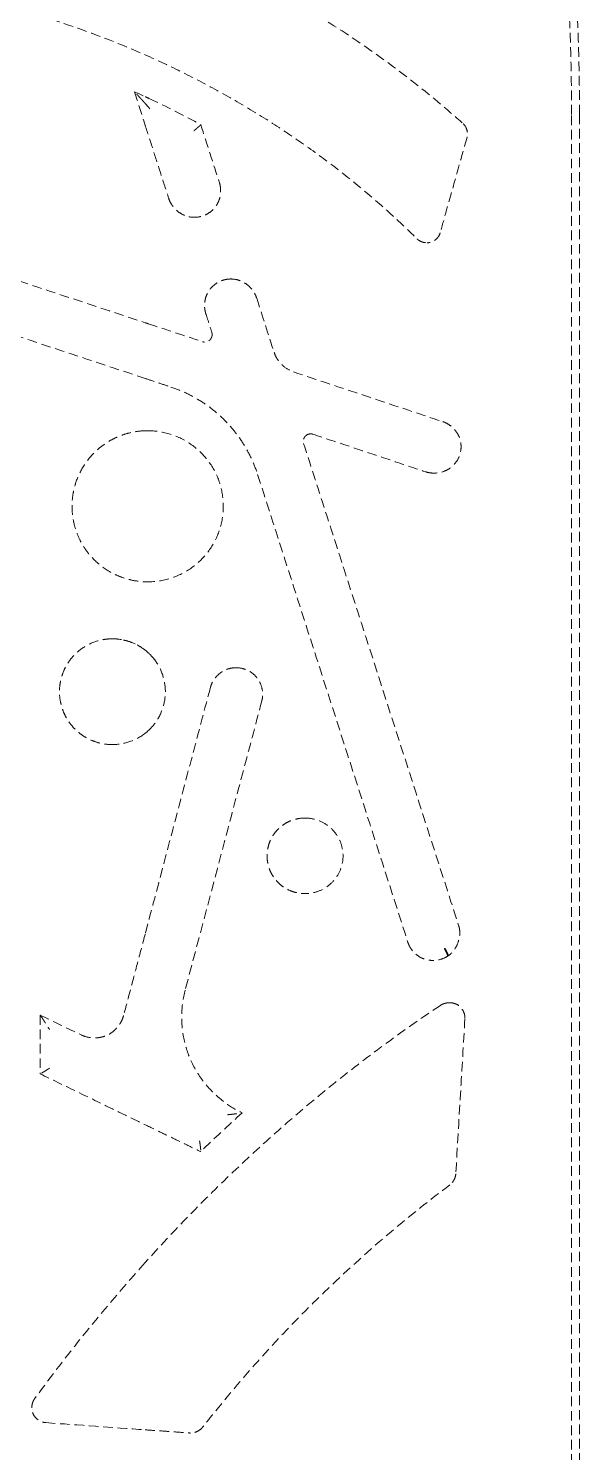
# Model space of a CAD drawing. Header units: millimetres. Extents: x -4151 to 3726, y -2931 to 1353.
# Drawn here: x 675.8 to 748.8, y -227.9 to -39.4 of the extents above; entities that cross this region are included whole.
import ezdxf

# ---------------------------------------------------------------- set-up
doc = ezdxf.new("R2010")
doc.units = ezdxf.units.MM
doc.linetypes.add('HIDDEN', pattern=[1.905, 1.27, -0.635])
doc.layers.add('DIKOM_ОБЪЕКТ', color=7, linetype='Continuous')

msp = doc.modelspace()

# ---------------------------------------------------------------- linework, layer by layer
at = {"layer": 'DIKOM_ОБЪЕКТ', "color": 7, "linetype": 'HIDDEN', "lineweight": 15, "extrusion": (1, -3.44509e-16, -2.22045e-16)}
for p, q in [((697.806, -64.415), (697.787, -64.415)), ((728.576, -67.781), (728.561, -67.781)), ((702.608, -72.577), (702.633, -72.577)), ((691.603, -92.655), (691.614, -92.655)), ((729.542, -98.262), (729.482, -98.262)), ((691.613, -112.655), (691.602, -112.655)), ((703.299, -124.023), (703.305, -124.023)), ((686.95, -134.194), (686.941, -134.194)), ((729.384, -162.753), (729.324, -162.753)), ((731.529, -168.358), (731.591, -168.358))]:
    msp.add_line(p, q, dxfattribs=at)
at = {"layer": 'DIKOM_ОБЪЕКТ', "color": 7, "linetype": 'HIDDEN', "lineweight": 15}
for points, weights in [([(744.486, -0.226), (747.345, -16.944), (748.78, -33.844), (748.78, -50.805)], [1, 0.997609924387, 0.997609924387, 1]), ([(698.862, -80.875), (698.862, -80.875), (698.862, -80.875), (698.862, -80.875)], [1.16264754725, 1.16264421914, 1.16264089108, 1.16263756308]), ([(710.911, -84.875), (710.911, -84.875), (710.911, -84.875), (710.911, -84.875)], [1.155037403, 1.15503839019, 1.15503937738, 1.15504036458]), ([(712.458, -143.915), (712.458, -143.915), (712.458, -143.915), (712.458, -143.915)], [1.1703396912, 1.17033824872, 1.17033680624, 1.17033536378]), ([(730.884, -161.205), (731.214, -161.747), (731.379, -162.159), (731.284, -162.219)], [1.17191664845, 0.960147294271, 0.944023299807, 1.12354466506]), ([(730.965, -161.155), (731.329, -161.753), (731.485, -162.175), (731.341, -162.175)], [1.17281243336, 0.942993337463, 0.942397404848, 1.17102463551]), ([(704.023, -182.884), (704.023, -182.884), (704.023, -182.884), (704.023, -182.884)], [1.15450155813, 1.1545031786, 1.15450479908, 1.15450641957])]:
    msp.add_rational_spline(points, weights, degree=3, dxfattribs=at)
for points, knots in [([(747.728, -50.805), (747.728, -48.453), (747.7, -46.099), (747.617, -42.565), (747.565, -40.798), (747.486, -38.736), (747.449, -37.852), (747.423, -37.262), (747.409, -36.965), (747.175, -31.991), (746.843, -27.288), (746.396, -22.57)], [0, 0, 0, 0, 0.25, 0.25, 0.375, 0.4375, 0.46875, 0.46875, 0.5, 0.5, 1, 1, 1, 1]), ([(691.724, -26.612), (694.833, -27.817), (697.9, -29.134), (703.915, -31.984), (706.87, -33.517), (712.707, -36.81), (715.59, -38.581), (721.207, -42.324), (723.947, -44.297), (728.923, -48.178), (731.182, -50.066), (733.372, -52.024)], [0, 0, 0, 0, 10.0079915, 10.0079915, 20.0132139, 20.0132139, 30.209395, 30.209395, 40.4155968, 40.4155968, 49.3394468, 49.3394468, 49.3394468, 49.3394468]), ([(648.862, -32.418), (649.12, -32.438), (652.969, -32.737), (660.586, -33.661), (671.461, -35.934), (681.934, -39.084), (688.246, -41.582), (691.28, -42.92)], [0.18561298, 0.18561298, 0.18561298, 0.18561298, 0.2, 0.4, 0.6, 0.8, 1, 1, 1, 1]), ([(689.86, -47.805), (689.86, -47.805), (689.86, -47.805), (689.86, -47.805), (689.86, -47.805)], [0.99986144129, 0.99986144129, 0.99986144129, 0.99986144129, 0.99995931066, 1, 1, 1, 1]), ([(691.04, -49.076), (690.958, -48.983), (690.882, -48.899), (690.778, -48.783), (690.744, -48.746), (690.697, -48.694), (690.674, -48.668), (690.649, -48.64), (690.638, -48.628), (690.631, -48.62), (690.628, -48.617), (690.554, -48.535), (690.489, -48.464), (690.401, -48.367), (690.358, -48.32), (690.312, -48.27), (690.293, -48.249), (690.28, -48.236), (690.275, -48.23), (690.21, -48.159), (690.159, -48.103), (690.091, -48.031), (690.07, -48.008), (690.041, -47.977), (690.027, -47.963), (690.014, -47.949), (690.006, -47.94), (690.002, -47.936), (689.978, -47.911), (689.961, -47.893), (689.939, -47.87), (689.932, -47.863), (689.92, -47.85), (689.914, -47.845), (689.886, -47.816), (689.873, -47.805), (689.87, -47.805)], [0, 0, 0, 0, 0.125, 0.125, 0.1875, 0.1875, 0.21875, 0.234375, 0.2421875, 0.2421875, 0.25, 0.25, 0.375, 0.375, 0.4375, 0.46875, 0.484375, 0.484375, 0.5, 0.5, 0.625, 0.625, 0.6875, 0.6875, 0.71875, 0.734375, 0.734375, 0.75, 0.75, 0.8125, 0.8125, 0.84375, 0.84375, 0.875, 0.875, 1, 1, 1, 1]), ([(691.04, -49.076), (691.068, -49.106), (691.098, -49.14), (691.147, -49.195), (691.173, -49.224), (691.205, -49.26), (691.221, -49.278), (691.229, -49.287), (691.233, -49.291), (691.235, -49.294), (691.237, -49.296), (691.247, -49.307), (691.317, -49.386), (691.446, -49.531)], [0, 0, 0, 0, 0.25, 0.25, 0.375, 0.4375, 0.46875, 0.484375, 0.4921875, 0.4921875, 0.5, 0.5, 1, 1, 1, 1]), ([(691.28, -52.219), (691.628, -53.301), (692.322, -55.459), (693.359, -58.681), (694.047, -60.819), (694.39, -61.885)], [0.00000672, 0.00000672, 0.00000672, 0.00000672, 0.33333333, 0.66666667, 1, 1, 1, 1]), ([(697.712, -52.979), (697.738, -52.958), (697.768, -52.933), (697.818, -52.891), (697.836, -52.876), (697.864, -52.853), (697.878, -52.841), (697.893, -52.828), (697.903, -52.82), (697.907, -52.817), (697.965, -52.768), (698.006, -52.732), (698.052, -52.693), (698.065, -52.681), (698.081, -52.668), (698.088, -52.662), (698.095, -52.657), (698.097, -52.655), (698.099, -52.653), (698.098, -52.654), (698.168, -52.594), (698.227, -52.542), (698.304, -52.474), (698.328, -52.453), (698.36, -52.425), (698.375, -52.411), (698.389, -52.399), (698.399, -52.39), (698.402, -52.387), (698.45, -52.344), (698.487, -52.31), (698.532, -52.267), (698.546, -52.254), (698.57, -52.231), (698.58, -52.221), (698.623, -52.176), (698.637, -52.158), (698.632, -52.155)], [0, 0, 0, 0, 0.0625, 0.0625, 0.09375, 0.09375, 0.109375, 0.1171875, 0.1171875, 0.125, 0.125, 0.1875, 0.1875, 0.21875, 0.21875, 0.234375, 0.2421875, 0.24609375, 0.24609375, 0.25, 0.25, 0.375, 0.375, 0.4375, 0.4375, 0.46875, 0.484375, 0.484375, 0.5, 0.5, 0.625, 0.625, 0.6875, 0.6875, 0.75, 0.75, 0.97748204, 0.97748204, 0.97748204, 0.97748204]), ([(733.372, -52.024), (733.478, -52.118), (733.57, -52.23), (733.737, -52.491), (733.807, -52.647), (733.92, -53.006), (733.953, -53.218), (733.947, -53.557), (733.93, -53.689), (733.894, -53.815)], [0.0000397, 0.0000397, 0.0000397, 0.0000397, 0.4258335, 0.4258335, 0.930636, 0.930636, 1.5558929, 1.5558929, 1.9491004, 1.9491004, 1.9491004, 1.9491004]), ([(733.894, -53.815), (732.991, -57.018), (732.089, -60.221), (730.9, -64.446), (730.613, -65.468), (730.325, -66.489)], [0, 0, 0, 0, 10.0000162, 10.0000162, 13.1873244, 13.1873244, 13.1873244, 13.1873244]), ([(701.117, -59.845), (701.215, -60.151), (701.266, -60.476), (701.283, -61.155), (701.24, -61.517), (701.043, -62.247), (700.872, -62.619), (700.434, -63.238), (700.175, -63.502), (699.592, -63.938), (699.259, -64.115), (698.557, -64.353), (698.18, -64.415), (697.808, -64.415)], [0, 0, 0, 0, 0.964434, 0.964434, 2.037617, 2.037617, 3.2313851, 3.2313851, 4.3131687, 4.3131687, 5.4188752, 5.4188752, 6.5364503, 6.5364503, 6.5364503, 6.5364503]), ([(694.39, -61.885), (694.445, -62.055), (694.579, -62.379), (694.858, -62.847), (695.22, -63.293), (695.792, -63.816), (696.648, -64.289), (697.406, -64.414), (697.784, -64.415), (697.787, -64.415)], [0, 0, 0, 0, 0.05, 0.1, 0.15, 0.2, 0.3, 0.4, 0.40072075, 0.40072075, 0.40072075, 0.40072075]), ([(656.483, -66.829), (659.647, -67.878), (662.81, -68.927), (674.415, -72.773), (682.855, -75.569), (691.291, -78.366)], [0, 0, 0, 0, 10.0000677, 10.0000677, 36.6784794, 36.6784794, 36.6784794, 36.6784794]), ([(727.27, -67.265), (727.34, -67.334), (727.489, -67.455), (727.746, -67.603), (728.035, -67.713), (728.31, -67.77), (728.488, -67.781), (728.561, -67.781)], [0, 0, 0, 0, 0.08333333, 0.16666667, 0.25, 0.33333333, 0.39054868, 0.39054868, 0.39054868, 0.39054868]), ([(730.325, -66.489), (730.283, -66.638), (730.216, -66.782), (730.042, -67.062), (729.927, -67.197), (729.649, -67.449), (729.477, -67.564), (729.112, -67.721), (728.915, -67.767), (728.682, -67.781), (728.645, -67.781), (728.607, -67.781)], [0, 0, 0, 0, 0.4658718, 0.4658718, 0.9895915, 0.9895915, 1.5939123, 1.5939123, 2.1831333, 2.1831333, 2.296082, 2.296082, 2.296082, 2.296082]), ([(648.624, -71.585), (651.24, -72.453), (659.657, -75.245), (673.876, -79.963), (685.479, -83.814), (691.28, -85.739)], [0.18302657, 0.18302657, 0.18302657, 0.18302657, 0.33333333, 0.66666667, 1, 1, 1, 1]), ([(702.608, -72.577), (702.445, -72.577), (702.098, -72.602), (701.579, -72.721), (701.069, -72.93), (700.598, -73.215), (700.169, -73.574), (699.804, -73.996), (699.517, -74.465), (699.305, -74.973), (699.172, -75.513), (699.126, -76.067), (699.169, -76.611), (699.252, -76.966), (699.31, -77.145)], [0.40586895, 0.40586895, 0.40586895, 0.40586895, 0.45, 0.5, 0.55, 0.6, 0.65, 0.7, 0.75, 0.8, 0.85, 0.9, 0.95, 1, 1, 1, 1]), ([(702.634, -72.577), (703.008, -72.577), (703.386, -72.639), (704.084, -72.878), (704.413, -73.053), (705.006, -73.494), (705.275, -73.766), (705.734, -74.384), (705.924, -74.741), (706.045, -75.116)], [0, 0, 0, 0, 1.1232721, 1.1232721, 2.2153601, 2.2153601, 3.3421504, 3.3421504, 4.5249784, 4.5249784, 4.5249784, 4.5249784]), ([(700.1, -79.625), (700.111, -79.658), (700.127, -79.722), (700.141, -79.824), (700.145, -79.927), (700.138, -80.032), (700.12, -80.14), (700.09, -80.249), (700.049, -80.355), (699.981, -80.487), (699.867, -80.638), (699.716, -80.754), (699.584, -80.824), (699.478, -80.866), (699.367, -80.896), (699.258, -80.915), (699.185, -80.92), (699.148, -80.92), (699.146, -80.92)], [0, 0, 0, 0, 0.05, 0.1, 0.15, 0.2, 0.25, 0.3, 0.35, 0.4, 0.5, 0.6, 0.65, 0.7, 0.75, 0.8, 0.85, 0.8524063, 0.8524063, 0.8524063, 0.8524063]), ([(708.359, -82.306), (708.469, -82.646), (708.635, -82.971), (709.064, -83.598), (709.34, -83.9), (710.021, -84.468), (710.453, -84.723), (710.911, -84.875)], [0, 0, 0, 0, 1.0730372, 1.0730372, 2.2850199, 2.2850199, 3.7488576, 3.7488576, 3.7488576, 3.7488576]), ([(710.911, -84.875), (714.054, -85.922), (717.192, -86.966), (723.788, -89.159), (727.243, -90.316), (730.685, -91.457)], [0, 0, 0, 0, 10.0018363, 10.0018363, 21.0879876, 21.0879876, 21.0879876, 21.0879876]), ([(730.685, -91.457), (730.999, -91.561), (731.299, -91.716), (731.871, -92.116), (732.144, -92.373), (732.619, -92.978), (732.816, -93.342), (733.046, -94.065), (733.1, -94.428), (733.096, -95.146), (733.038, -95.512), (732.811, -96.205), (732.637, -96.54), (732.201, -97.134), (731.933, -97.4), (731.331, -97.829), (730.989, -97.995), (730.283, -98.208), (729.912, -98.262), (729.544, -98.262)], [0.0000148, 0.0000148, 0.0000148, 0.0000148, 0.9989047, 0.9989047, 2.1074798, 2.1074798, 3.3138223, 3.3138223, 4.385862, 4.385862, 5.4704383, 5.4704383, 6.5754952, 6.5754952, 7.6877579, 7.6877579, 8.8057651, 8.8057651, 9.9192058, 9.9192058, 9.9192058, 9.9192058]), ([(691.28, -92.66), (690.865, -92.673), (690.057, -92.751), (688.855, -93.013), (687.676, -93.425), (686.564, -93.981), (685.53, -94.674), (684.278, -95.758), (682.985, -97.373), (682.143, -99.225), (681.742, -100.838), (681.589, -102.091), (681.599, -103.39), (681.782, -104.693), (682.142, -105.998), (682.676, -107.243), (683.368, -108.39), (684.486, -109.779), (685.86, -110.929), (687.416, -111.771), (688.664, -112.242), (689.955, -112.545), (690.828, -112.634), (691.28, -112.649)], [0, 0, 0, 0, 0.0416667, 0.0833333, 0.125, 0.1666667, 0.2083333, 0.25, 0.3333333, 0.4166667, 0.4583333, 0.5, 0.5416667, 0.5833333, 0.625, 0.6666667, 0.7083333, 0.75, 0.8333333, 0.875, 0.9166667, 0.9583333, 1, 1, 1, 1]), ([(691.615, -92.655), (692.555, -92.655), (693.504, -92.792), (695.318, -93.315), (696.2, -93.711), (697.79, -94.727), (698.516, -95.351), (699.764, -96.767), (700.296, -97.576), (701.091, -99.289), (701.366, -100.207), (701.654, -102.07), (701.665, -103.036), (701.414, -104.905), (701.157, -105.827), (700.399, -107.554), (699.886, -108.372), (698.67, -109.809), (697.959, -110.446), (696.392, -111.495), (695.518, -111.911), (693.647, -112.494), (692.626, -112.655), (691.614, -112.655)], [0, 0, 0, 0, 2.8224665, 2.8224665, 5.6680822, 5.6680822, 8.4872398, 8.4872398, 11.3350625, 11.3350625, 14.1538995, 14.1538995, 16.9926175, 16.9926175, 19.810625, 19.810625, 22.6507921, 22.6507921, 25.4623496, 25.4623496, 28.3112373, 28.3112373, 31.3462132, 31.3462132, 31.3462132, 31.3462132]), ([(713.214, -93.069), (713.1, -93.069), (712.984, -93.089), (712.764, -93.162), (712.657, -93.219), (712.482, -93.362), (712.411, -93.448), (712.309, -93.624), (712.272, -93.714), (712.221, -93.912), (712.209, -94.023), (712.219, -94.212), (712.232, -94.292), (712.257, -94.367)], [0, 0, 0, 0, 0.3551688, 0.3551688, 0.7179706, 0.7179706, 1.0484626, 1.0484626, 1.334738, 1.334738, 1.662925, 1.662925, 1.901646, 1.901646, 1.901646, 1.901646]), ([(713.195, -93.069), (713.218, -93.07), (713.312, -93.075), (713.402, -93.092), (713.472, -93.115)], [0.86702485, 0.86702485, 0.86702485, 0.86702485, 0.90039292, 1, 1, 1, 1]), ([(713.472, -93.115), (715.141, -93.671), (718.473, -94.782), (723.453, -96.442), (726.76, -97.545), (728.41, -98.095)], [0, 0, 0, 0, 0.3332523, 0.6666261, 1, 1, 1, 1]), ([(712.257, -94.367), (713.277, -97.538), (714.297, -100.709), (718.378, -113.391), (721.438, -122.9), (727.265, -141.011), (730.033, -149.613), (732.801, -158.212)], [0, 0, 0, 0, 10.0000206, 10.0000206, 40.0005872, 40.0005872, 67.1569149, 67.1569149, 67.1569149, 67.1569149]), ([(728.41, -98.095), (728.572, -98.148), (728.898, -98.227), (729.263, -98.261), (729.462, -98.262), (729.482, -98.262)], [0, 0, 0, 0, 0.05, 0.1, 0.10553723, 0.10553723, 0.10553723, 0.10553723]), ([(686.94, -120.195), (686.759, -120.195), (686.226, -120.216), (684.999, -120.407), (683.366, -121.049), (681.988, -122.163), (681.118, -123.258), (680.595, -124.17), (680.22, -125.146), (679.99, -126.172), (679.913, -127.231), (680.001, -128.288), (680.238, -129.302), (680.618, -130.266), (681.143, -131.168), (681.797, -131.981), (682.566, -132.694), (683.434, -133.285), (684.381, -133.738), (685.392, -134.045), (686.246, -134.174), (686.765, -134.194), (686.941, -134.194)], [0.14954128, 0.14954128, 0.14954128, 0.14954128, 0.16666667, 0.2, 0.26666667, 0.33333333, 0.36666667, 0.4, 0.43333333, 0.46666667, 0.5, 0.53333333, 0.56666667, 0.6, 0.63333333, 0.66666667, 0.7, 0.73333333, 0.76666667, 0.8, 0.83333333, 0.85037901, 0.85037901, 0.85037901, 0.85037901]), ([(686.867, -120.195), (687.614, -120.186), (688.372, -120.302), (689.799, -120.755), (690.486, -121.103), (691.158, -121.598), (691.225, -121.649), (691.291, -121.701)], [0, 0, 0, 0, 2.2433201, 2.2433201, 4.4934908, 4.4934908, 4.7471813, 4.7471813, 4.7471813, 4.7471813]), ([(691.28, -121.701), (690.72, -121.257), (689.822, -120.747), (688.488, -120.343), (687.634, -120.214), (687.114, -120.195), (686.945, -120.195)], [0, 0, 0, 0, 0.06666667, 0.1, 0.13333333, 0.14939078, 0.14939078, 0.14939078, 0.14939078]), ([(692.186, -122.546), (692.692, -123.113), (693.112, -123.773), (693.69, -125.151), (693.869, -125.882), (693.993, -127.361), (693.931, -128.128), (693.578, -129.579), (693.284, -130.281), (692.682, -131.24), (692.445, -131.553), (692.186, -131.844)], [0, 0, 0, 0, 2.2820607, 2.2820607, 4.4845884, 4.4845884, 6.7354655, 6.7354655, 8.963312, 8.963312, 10.132378, 10.132378, 10.132378, 10.132378]), ([(703.299, -124.023), (703.216, -124.023), (702.947, -124.033), (702.585, -124.087), (702.221, -124.188), (701.873, -124.316), (701.461, -124.531), (701.018, -124.865), (700.636, -125.255), (700.319, -125.689), (700.076, -126.147), (699.964, -126.462), (699.92, -126.628)], [0.57774849, 0.57774849, 0.57774849, 0.57774849, 0.6, 0.65, 0.675, 0.7, 0.75, 0.8, 0.85, 0.9, 0.95, 1, 1, 1, 1]), ([(703.332, -124.023), (703.717, -124.024), (704.108, -124.088), (704.826, -124.336), (705.165, -124.517), (705.765, -124.972), (706.034, -125.254), (706.446, -125.871), (706.597, -126.211), (706.794, -126.914), (706.841, -127.286), (706.825, -127.91), (706.79, -128.168), (706.724, -128.417)], [0, 0, 0, 0, 1.1575486, 1.1575486, 2.2829986, 2.2829986, 3.4206233, 3.4206233, 4.5104801, 4.5104801, 5.6105181, 5.6105181, 6.3829003, 6.3829003, 6.3829003, 6.3829003]), ([(706.724, -128.417), (705.87, -131.638), (705.015, -134.859), (701.632, -147.619), (699.103, -157.158), (696.575, -166.697)], [0, 0, 0, 0, 10.00001, 10.00001, 39.6101914, 39.6101914, 39.6101914, 39.6101914]), ([(691.291, -132.687), (690.688, -133.165), (689.995, -133.546), (688.574, -134.041), (687.833, -134.177), (687.02, -134.194), (686.942, -134.195), (686.865, -134.194)], [0, 0, 0, 0, 2.3096248, 2.3096248, 4.5160498, 4.5160498, 4.7489707, 4.7489707, 4.7489707, 4.7489707]), ([(712.458, -143.915), (713.003, -143.915), (713.554, -144.006), (714.584, -144.352), (715.075, -144.613), (715.925, -145.262), (716.299, -145.654), (716.906, -146.534), (717.141, -147.037), (717.429, -148.06), (717.494, -148.592), (717.451, -149.641), (717.343, -150.172), (716.973, -151.164), (716.702, -151.637), (716.04, -152.454), (715.644, -152.812), (714.758, -153.391), (714.253, -153.613), (713.319, -153.857), (712.887, -153.915), (712.459, -153.915)], [0, 0, 0, 0, 1.6422306, 1.6422306, 3.2732914, 3.2732914, 4.8632106, 4.8632106, 6.4862707, 6.4862707, 8.0535171, 8.0535171, 9.6376513, 9.6376513, 11.2332577, 11.2332577, 12.8012114, 12.8012114, 14.4200224, 14.4200224, 15.7117346, 15.7117346, 15.7117346, 15.7117346]), ([(732.801, -158.212), (732.88, -158.456), (732.92, -158.715), (732.939, -159.266), (732.909, -159.564), (732.769, -160.229), (732.635, -160.598), (732.249, -161.325), (731.976, -161.687), (731.553, -162.04), (731.461, -162.108), (731.365, -162.169)], [0.0000019, 0.0000019, 0.0000019, 0.0000019, 0.7709687, 0.7709687, 1.6543281, 1.6543281, 2.8117157, 2.8117157, 4.1277718, 4.1277718, 4.4712466, 4.4712466, 4.4712466, 4.4712466]), ([(726.06, -160.365), (726.111, -160.524), (726.236, -160.826), (726.496, -161.263), (726.835, -161.68), (727.37, -162.17), (728.016, -162.535), (728.716, -162.715), (729.098, -162.751), (729.3, -162.753), (729.324, -162.753)], [0, 0, 0, 0, 0.08333333, 0.16666667, 0.25, 0.33333333, 0.5, 0.58333333, 0.66666667, 0.67805917, 0.67805917, 0.67805917, 0.67805917]), ([(730.965, -161.155), (730.965, -161.155), (730.959, -161.159), (730.943, -161.169), (730.914, -161.187), (730.895, -161.199), (730.884, -161.205), (730.884, -161.205)], [0, 0, 0, 0, 0.0010139, 0.336282, 0.6663146, 0.9999823, 1, 1, 1, 1]), ([(731.284, -162.219), (731.012, -162.392), (730.71, -162.523), (730.072, -162.705), (729.729, -162.753), (729.388, -162.753)], [0, 0, 0, 0, 0.9745318, 0.9745318, 2.0060683, 2.0060683, 2.0060683, 2.0060683]), ([(731.299, -162.201), (731.302, -162.199), (731.314, -162.192), (731.328, -162.183), (731.341, -162.175), (731.341, -162.175)], [0.56521094, 0.56521094, 0.56521094, 0.56521094, 0.66438478, 0.99999593, 1, 1, 1, 1]), ([(696.575, -166.697), (696.294, -167.756), (696.145, -168.856), (696.101, -171.056), (696.206, -172.172), (696.674, -174.36), (697.047, -175.446), (698.037, -177.449), (698.652, -178.383), (700.073, -180.078), (700.89, -180.851), (702.48, -182.041), (703.235, -182.503), (704.023, -182.884)], [0, 0, 0, 0, 3.2844507, 3.2844507, 6.6020829, 6.6020829, 9.9962366, 9.9962366, 13.306316, 13.306316, 16.6404883, 16.6404883, 19.2773092, 19.2773092, 19.2773092, 19.2773092]), ([(731.529, -168.358), (731.486, -168.358), (731.319, -168.363), (731.034, -168.404), (730.707, -168.51), (730.514, -168.612), (730.42, -168.675)], [0.720877, 0.720877, 0.720877, 0.720877, 0.75, 0.83333333, 0.91666667, 1, 1, 1, 1]), ([(731.593, -168.358), (731.839, -168.358), (732.089, -168.399), (732.533, -168.561), (732.734, -168.681), (733.051, -168.959), (733.178, -169.111), (733.4, -169.459), (733.492, -169.663), (733.599, -170.065), (733.624, -170.266), (733.612, -170.462)], [0, 0, 0, 0, 0.7399214, 0.7399214, 1.4220926, 1.4220926, 2.0056975, 2.0056975, 2.6627459, 2.6627459, 3.2535585, 3.2535585, 3.2535585, 3.2535585]), ([(677.396, -169.998), (677.397, -169.998), (677.401, -170.002), (677.41, -170.014), (677.413, -170.019), (677.422, -170.031), (677.427, -170.038), (677.442, -170.06), (677.454, -170.078), (677.476, -170.11), (677.488, -170.127), (677.5, -170.147), (677.509, -170.16), (677.514, -170.168), (677.55, -170.222), (677.589, -170.282), (677.659, -170.389), (677.684, -170.428), (677.725, -170.491), (677.745, -170.523), (677.771, -170.563), (677.782, -170.58), (677.79, -170.592), (677.794, -170.599), (677.823, -170.644), (677.851, -170.688), (677.896, -170.758), (677.92, -170.795), (677.948, -170.839), (677.961, -170.859), (677.969, -170.872), (677.974, -170.88), (678.005, -170.929), (678.035, -170.977), (678.085, -171.055), (678.112, -171.096), (678.139, -171.14), (678.158, -171.17), (678.168, -171.186), (678.213, -171.257), (678.249, -171.314), (678.303, -171.4), (678.33, -171.443), (678.358, -171.486), (678.376, -171.514), (678.384, -171.527), (678.473, -171.666), (678.55, -171.79), (678.625, -171.911)], [0, 0, 0, 0, 0.0625, 0.0625, 0.09375, 0.09375, 0.125, 0.125, 0.1875, 0.1875, 0.21875, 0.234375, 0.234375, 0.25, 0.25, 0.375, 0.375, 0.4375, 0.4375, 0.46875, 0.484375, 0.4921875, 0.4921875, 0.5, 0.5, 0.5625, 0.5625, 0.59375, 0.609375, 0.6171875, 0.6171875, 0.625, 0.625, 0.6875, 0.6875, 0.71875, 0.734375, 0.734375, 0.75, 0.75, 0.8125, 0.8125, 0.84375, 0.859375, 0.859375, 0.875, 0.875, 1, 1, 1, 1]), ([(688.428, -170.046), (688.38, -170.228), (688.258, -170.577), (687.995, -171.084), (687.647, -171.572), (687.09, -172.157), (686.403, -172.617), (685.644, -172.885), (685.09, -172.99), (684.732, -173.011), (684.572, -173.011)], [0, 0, 0, 0, 0.08333333, 0.16666667, 0.25, 0.33333333, 0.5, 0.58333333, 0.66666667, 0.73427111, 0.73427111, 0.73427111, 0.73427111]), ([(733.612, -170.462), (733.415, -173.789), (733.218, -177.117), (732.814, -183.96), (732.608, -187.477), (732.399, -190.993)], [0, 0, 0, 0, 10.0000002, 10.0000002, 20.5683199, 20.5683199, 20.5683199, 20.5683199]), ([(682.826, -172.622), (683.185, -172.796), (683.577, -172.911), (684.172, -172.996), (684.374, -173.011), (684.576, -173.011)], [0, 0, 0, 0, 1.1978833, 1.1978833, 1.8040288, 1.8040288, 1.8040288, 1.8040288]), ([(678.625, -177.018), (678.593, -177.039), (678.555, -177.062), (678.491, -177.103), (678.468, -177.117), (678.432, -177.139), (678.414, -177.151), (678.394, -177.163), (678.382, -177.171), (678.376, -177.174), (678.305, -177.219), (678.253, -177.251), (678.193, -177.288), (678.176, -177.299), (678.155, -177.312), (678.146, -177.317), (678.137, -177.323), (678.134, -177.325), (678.132, -177.326), (678.132, -177.326), (678.045, -177.38), (677.969, -177.427), (677.87, -177.488), (677.84, -177.507), (677.798, -177.532), (677.778, -177.545), (677.759, -177.556), (677.747, -177.564), (677.742, -177.566), (677.679, -177.605), (677.63, -177.634), (677.568, -177.672), (677.549, -177.683), (677.515, -177.704), (677.5, -177.713), (677.429, -177.754), (677.399, -177.771), (677.396, -177.771)], [0, 0, 0, 0, 0.0625, 0.0625, 0.09375, 0.09375, 0.109375, 0.1171875, 0.1171875, 0.125, 0.125, 0.1875, 0.1875, 0.21875, 0.21875, 0.234375, 0.2421875, 0.2460937, 0.2460937, 0.25, 0.25, 0.375, 0.375, 0.4375, 0.4375, 0.46875, 0.484375, 0.484375, 0.5, 0.5, 0.625, 0.625, 0.6875, 0.6875, 0.75, 0.75, 1, 1, 1, 1]), ([(702.174, -183.175), (702.254, -183.168), (702.346, -183.16), (702.5, -183.145), (702.554, -183.14), (702.64, -183.131), (702.683, -183.126), (702.736, -183.121), (702.759, -183.118), (702.774, -183.117), (702.784, -183.115), (702.836, -183.11), (702.883, -183.105), (702.976, -183.094), (703.024, -183.089), (703.112, -183.079), (703.155, -183.074), (703.218, -183.066), (703.238, -183.064), (703.28, -183.058), (703.298, -183.056), (703.408, -183.042), (703.487, -183.032), (703.591, -183.018), (703.623, -183.014), (703.668, -183.007), (703.69, -183.004), (703.711, -183.002), (703.724, -183), (703.729, -182.999), (703.867, -182.979), (703.961, -182.965), (704.023, -182.955)], [0, 0, 0, 0, 0.125, 0.125, 0.1875, 0.1875, 0.21875, 0.234375, 0.2421875, 0.2421875, 0.25, 0.25, 0.3125, 0.3125, 0.375, 0.375, 0.4375, 0.4375, 0.46875, 0.46875, 0.5, 0.5, 0.625, 0.625, 0.6875, 0.6875, 0.71875, 0.734375, 0.734375, 0.75, 0.75, 1, 1, 1, 1]), ([(698.48, -186.61), (698.487, -186.65), (698.494, -186.695), (698.505, -186.772), (698.509, -186.799), (698.516, -186.841), (698.519, -186.863), (698.523, -186.889), (698.525, -186.901), (698.526, -186.908), (698.526, -186.911), (698.539, -186.997), (698.548, -187.061), (698.557, -187.132), (698.56, -187.151), (698.563, -187.174), (698.564, -187.184), (698.565, -187.192), (698.566, -187.196), (698.566, -187.197), (698.566, -187.198), (698.566, -187.197), (698.58, -187.3), (698.592, -187.39), (698.605, -187.507), (698.609, -187.543), (698.615, -187.592), (698.617, -187.616), (698.619, -187.638), (698.621, -187.652), (698.621, -187.657), (698.629, -187.732), (698.634, -187.789), (698.639, -187.862), (698.64, -187.884), (698.642, -187.924), (698.643, -187.941), (698.644, -188.021), (698.639, -188.053), (698.63, -188.053)], [0, 0, 0, 0, 0.0625, 0.0625, 0.09375, 0.09375, 0.109375, 0.1171875, 0.1210937, 0.1210937, 0.125, 0.125, 0.1875, 0.1875, 0.21875, 0.21875, 0.234375, 0.2421875, 0.2460937, 0.2480469, 0.2480469, 0.25, 0.25, 0.375, 0.375, 0.4375, 0.4375, 0.46875, 0.484375, 0.484375, 0.5, 0.5, 0.625, 0.625, 0.6875, 0.6875, 0.75, 0.75, 1, 1, 1, 1]), ([(732.399, -190.993), (732.389, -191.166), (732.351, -191.338), (732.228, -191.686), (732.136, -191.863), (731.907, -192.186), (731.767, -192.336), (731.607, -192.457)], [0, 0, 0, 0, 0.5189149, 0.5189149, 1.1067425, 1.1067425, 1.709602, 1.709602, 1.709602, 1.709602]), ([(731.607, -192.457), (728.983, -194.442), (726.403, -196.502), (721.016, -201.05), (718.221, -203.559), (712.794, -208.756), (710.16, -211.446), (705.116, -216.964), (702.698, -219.789), (699.865, -223.295), (699.372, -223.913), (698.883, -224.534)], [0, 0, 0, 0, 10.0048529, 10.0048529, 21.3357167, 21.3357167, 32.6541605, 32.6541605, 43.8164954, 43.8164954, 46.1893781, 46.1893781, 46.1893781, 46.1893781]), ([(676.65, -220.755), (676.583, -220.846), (676.472, -221.036), (676.351, -221.354), (676.282, -221.701), (676.265, -222.179), (676.401, -222.789), (676.774, -223.287), (677.148, -223.585), (677.458, -223.76), (677.782, -223.877), (678.004, -223.916), (678.12, -223.925)], [0, 0, 0, 0, 0.0833333, 0.1666667, 0.25, 0.3333333, 0.5, 0.6666667, 0.75, 0.8333333, 0.9166667, 1, 1, 1, 1]), ([(691.281, -224.872), (691.934, -224.919), (693.238, -225.013), (695.194, -225.154), (696.498, -225.248), (697.15, -225.295)], [0.00023941, 0.00023941, 0.00023941, 0.00023941, 0.33333333, 0.66666667, 1, 1, 1, 1]), ([(698.883, -224.534), (698.776, -224.67), (698.645, -224.79), (698.343, -225.008), (698.164, -225.102), (697.758, -225.251), (697.521, -225.299), (697.287, -225.299)], [0, 0, 0, 0, 0.521695, 0.521695, 1.1176495, 1.1176495, 1.8198077, 1.8198077, 1.8198077, 1.8198077])]:
    msp.add_open_spline(points, degree=3, knots=knots, dxfattribs=at)
for points, degree in [([(691.28, -42.92), (692.954, -43.658), (696.264, -45.207), (701.12, -47.747), (705.852, -50.497), (710.451, -53.452), (714.907, -56.607), (719.207, -59.959), (723.343, -63.503), (725.981, -65.989), (727.27, -67.265)], 3), ([(689.86, -47.805), (690.333, -49.276), (690.806, -50.747), (691.28, -52.219)], 3), ([(689.87, -47.805), (689.867, -47.805), (689.863, -47.805), (689.86, -47.805)], 3), ([(689.871, -47.805), (690.346, -48.017), (690.819, -48.233), (691.291, -48.451)], 3), ([(691.291, -48.451), (691.461, -48.529), (691.63, -48.608), (691.799, -48.687)], 3), ([(691.799, -48.687), (694.114, -49.77), (696.395, -50.926), (698.632, -52.155)], 3), ([(691.446, -49.531), (691.644, -49.754), (691.793, -49.923), (691.894, -50.037)], 3), ([(747.728, -240.805), (747.728, -50.805)], 1), ([(748.78, -50.805), (748.78, -240.805)], 1), ([(698.618, -52.18), (698.618, -52.18), (698.618, -52.18), (698.618, -52.18)], 3), ([(698.633, -52.156), (699.461, -54.719), (700.29, -57.282), (701.117, -59.845)], 3), ([(733.894, -53.815), (733.894, -53.815), (733.894, -53.815), (733.894, -53.815)], 3), ([(722.497, -62.763), (722.497, -62.763), (722.497, -62.763), (722.497, -62.763)], 3), ([(697.797, -64.415), (697.797, -64.415), (697.797, -64.415), (697.798, -64.415)], 3), ([(697.806, -64.415), (697.807, -64.415), (697.807, -64.415), (697.808, -64.415)], 3), ([(702.63, -72.577), (702.627, -72.577), (702.624, -72.577), (702.621, -72.577)], 3), ([(702.634, -72.577), (702.634, -72.577), (702.634, -72.577), (702.633, -72.577)], 3), ([(706.045, -75.116), (706.818, -77.512), (707.586, -79.91), (708.359, -82.306)], 3), ([(699.31, -77.145), (699.439, -77.546), (699.696, -78.363), (699.963, -79.2), (700.1, -79.625)], 3), ([(691.291, -78.366), (691.417, -78.408), (691.542, -78.449), (691.668, -78.491)], 3), ([(691.668, -78.491), (694.067, -79.286), (696.466, -80.081), (698.862, -80.875)], 3), ([(698.862, -80.875), (698.956, -80.906), (699.057, -80.92), (699.156, -80.92)], 3), ([(691.28, -85.739), (691.85, -85.929), (692.99, -86.307), (694.13, -86.685), (694.7, -86.875)], 3), ([(694.7, -86.875), (695.371, -87.097), (696.676, -87.62), (698.539, -88.631), (700.27, -89.848), (701.848, -91.259), (703.245, -92.849), (704.448, -94.59), (705.443, -96.462), (705.953, -97.772), (706.17, -98.445)], 3), ([(691.603, -92.655), (691.496, -92.655), (691.388, -92.656), (691.28, -92.66)], 3), ([(691.619, -92.655), (691.616, -92.655), (691.612, -92.655), (691.608, -92.655)], 3), ([(691.615, -92.655), (691.614, -92.655), (691.614, -92.655), (691.614, -92.655)], 3), ([(713.214, -93.069), (713.214, -93.069), (713.214, -93.069), (713.214, -93.069)], 3), ([(706.17, -98.445), (708.335, -105.167), (712.678, -118.724), (719.313, -139.363), (723.8, -153.33), (726.06, -160.365)], 3), ([(729.512, -98.262), (729.513, -98.262), (729.515, -98.262), (729.516, -98.262)], 3), ([(729.542, -98.262), (729.543, -98.262), (729.543, -98.262), (729.544, -98.262)], 3), ([(691.28, -112.649), (691.388, -112.653), (691.495, -112.655), (691.602, -112.655)], 3), ([(691.608, -112.655), (691.61, -112.655), (691.612, -112.655), (691.613, -112.655)], 3), ([(691.613, -112.655), (691.614, -112.655), (691.614, -112.655), (691.614, -112.655)], 3), ([(686.949, -120.195), (686.922, -120.195), (686.894, -120.195), (686.867, -120.195)], 3), ([(691.291, -121.701), (691.613, -121.956), (691.913, -122.24), (692.186, -122.546)], 3), ([(703.332, -124.022), (703.33, -124.022), (703.328, -124.022), (703.325, -124.022)], 3), ([(699.92, -126.628), (698.961, -130.252), (697.042, -137.502), (694.162, -148.383), (692.241, -155.641), (691.28, -159.271)], 3), ([(692.186, -131.844), (691.913, -132.15), (691.613, -132.433), (691.291, -132.687)], 3), ([(686.865, -134.194), (686.893, -134.194), (686.922, -134.194), (686.95, -134.194)], 3), ([(686.945, -134.194), (686.96, -134.194), (686.976, -134.194), (686.991, -134.194)], 3), ([(712.42, -143.915), (712.148, -143.915), (711.628, -143.959), (710.861, -144.142), (710.124, -144.447), (709.451, -144.864), (708.856, -145.38), (708.346, -145.979), (707.935, -146.652), (707.637, -147.387), (707.459, -148.15), (707.399, -148.932), (707.465, -149.716), (707.65, -150.48), (707.95, -151.204), (708.359, -151.868), (708.869, -152.463), (709.464, -152.973), (710.133, -153.386), (710.866, -153.688), (711.63, -153.871), (712.149, -153.915), (712.42, -153.915)], 3), ([(712.458, -143.915), (712.445, -143.915), (712.433, -143.915), (712.42, -143.915)], 3), ([(712.439, -143.915), (712.439, -143.915), (712.439, -143.915), (712.439, -143.915)], 3), ([(712.42, -153.915), (712.433, -153.915), (712.445, -153.915), (712.458, -153.915)], 3), ([(712.439, -153.915), (712.439, -153.915), (712.439, -153.915), (712.439, -153.915)], 3), ([(712.458, -153.915), (712.458, -153.915), (712.458, -153.915), (712.459, -153.915)], 3), ([(725.365, -158.034), (725.365, -158.034), (725.365, -158.034), (725.365, -158.034)], 3), ([(691.28, -159.271), (690.963, -160.468), (690.329, -162.862), (689.379, -166.454), (688.745, -168.849), (688.428, -170.046)], 3), ([(729.384, -162.753), (729.385, -162.753), (729.386, -162.753), (729.388, -162.753)], 3), ([(731.308, -162.157), (731.335, -162.139), (731.361, -162.121), (731.388, -162.102)], 3), ([(730.42, -168.675), (728.035, -170.259), (723.319, -173.55), (716.394, -178.861), (709.692, -184.481), (703.238, -190.371), (697.072, -196.475), (693.178, -200.642), (691.28, -202.75)], 3), ([(731.563, -168.358), (731.562, -168.358), (731.561, -168.358), (731.56, -168.358)], 3), ([(731.593, -168.358), (731.593, -168.358), (731.592, -168.358), (731.591, -168.358)], 3), ([(677.389, -169.998), (677.389, -177.771)], 1), ([(677.396, -169.998), (677.389, -169.998)], 1), ([(677.396, -169.998), (679.206, -170.873), (681.016, -171.748), (682.826, -172.622)], 3), ([(677.403, -170.005), (677.403, -170.005), (677.403, -170.005), (677.403, -170.005)], 3), ([(724.726, -172.649), (724.726, -172.649), (724.726, -172.649), (724.726, -172.649)], 3), ([(677.389, -177.771), (678.933, -178.519), (682.02, -180.015), (686.65, -182.258), (689.737, -183.754), (691.28, -184.502)], 3), ([(677.389, -177.771), (677.396, -177.771)], 1), ([(691.28, -184.502), (692.095, -184.897), (693.725, -185.686), (696.168, -186.87), (697.796, -187.659), (698.61, -188.053)], 3), ([(704.129, -182.935), (702.268, -184.607), (700.436, -186.314), (698.633, -188.052)], 3), ([(704.023, -182.955), (704.096, -182.943), (704.131, -182.936), (704.129, -182.935)], 3), ([(704.024, -182.884), (704.059, -182.901), (704.094, -182.918), (704.129, -182.935)], 3), ([(704.09, -182.944), (704.09, -182.944), (704.09, -182.943), (704.09, -182.943)], 3), ([(698.61, -188.053), (698.616, -188.053), (698.623, -188.053), (698.63, -188.053)], 3), ([(698.641, -188.023), (698.641, -188.023), (698.641, -188.023), (698.641, -188.023)], 3), ([(691.28, -202.75), (689.592, -204.626), (686.255, -208.459), (681.371, -214.463), (678.208, -218.629), (676.65, -220.755)], 3), ([(678.12, -223.925), (682.507, -224.241), (686.894, -224.557), (691.28, -224.872)], 3), ([(697.15, -225.295), (697.195, -225.298), (697.24, -225.299), (697.284, -225.299)], 3), ([(697.15, -225.295), (697.156, -225.295), (697.162, -225.295), (697.168, -225.295)], 3), ([(697.168, -225.295), (697.208, -225.297), (697.247, -225.299), (697.287, -225.299)], 3)]:
    msp.add_open_spline(points, degree=degree, dxfattribs=at)

doc.saveas('drawing.dxf')
